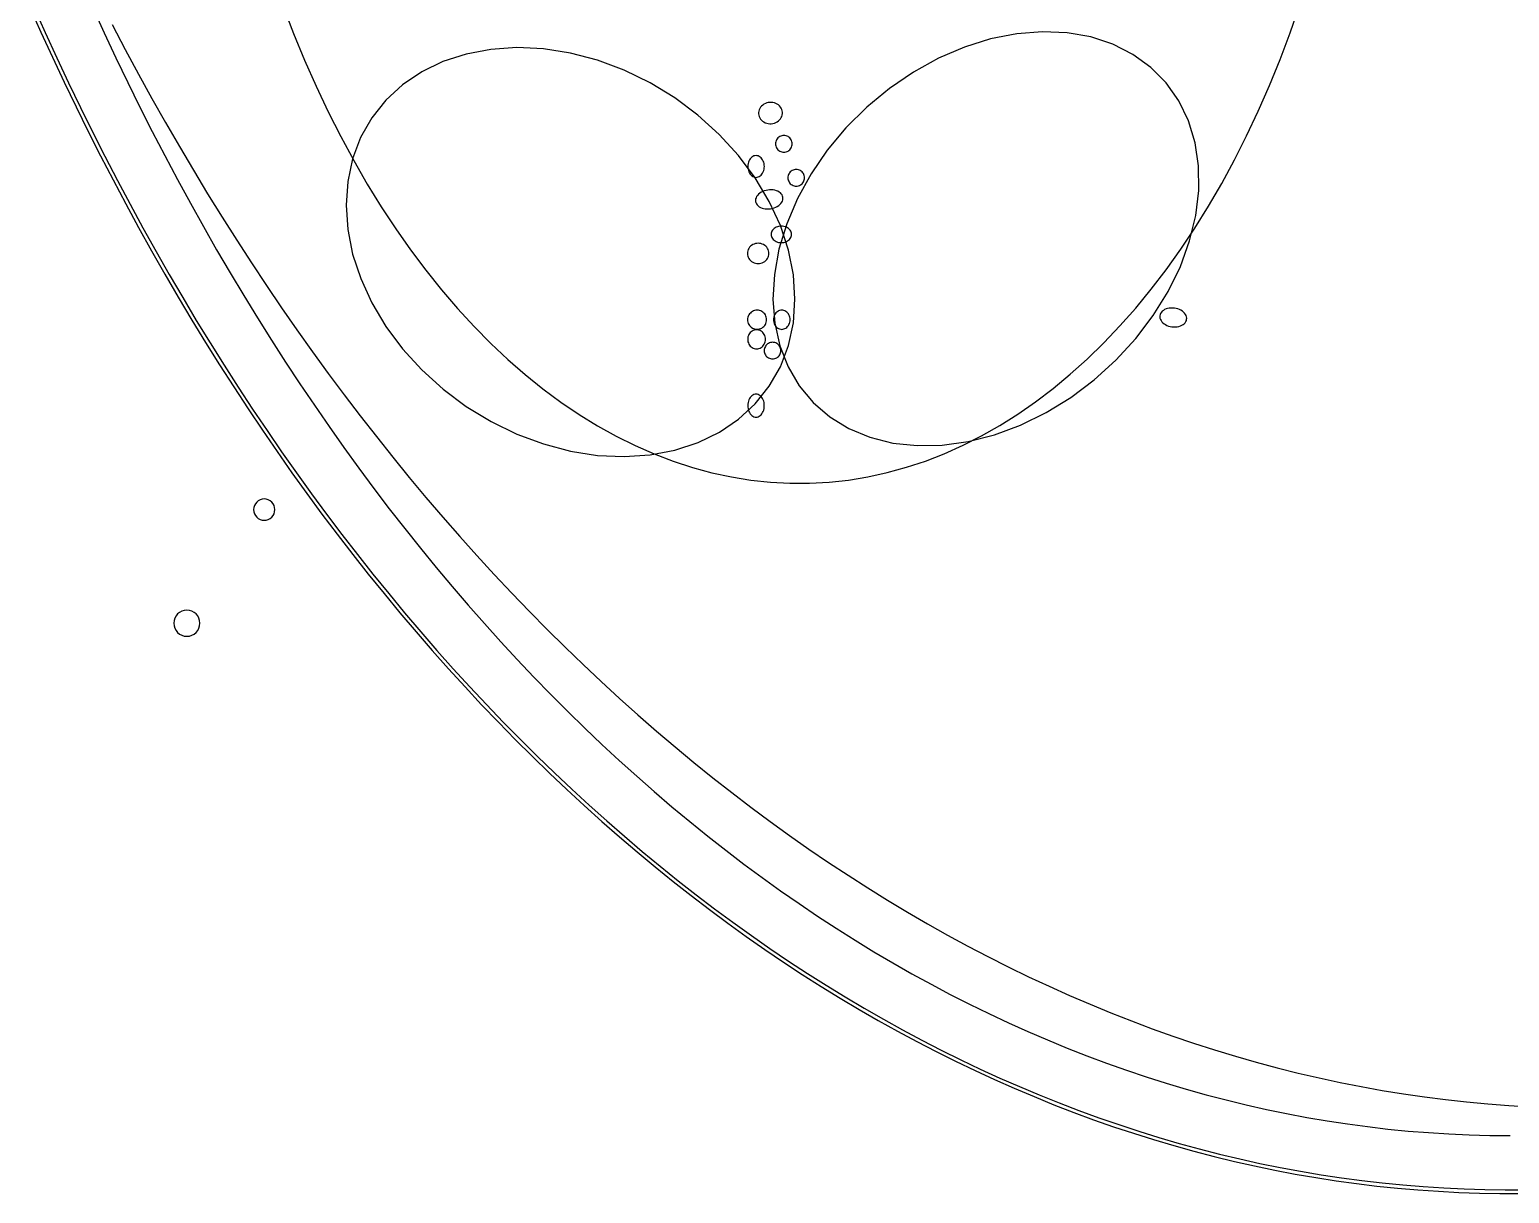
# Model space of a CAD drawing. Extents: x -1 to 217, y -22 to 302.
# Drawn here: x 16.5 to 107.8, y -22.3 to 49.5 of the extents above; entities that cross this region are included whole.
import ezdxf

# ---------------------------------------------------------------- set-up
doc = ezdxf.new("R2010")
doc.units = 0

msp = doc.modelspace()

# ---------------------------------------------------------------- linework, layer by layer
at = {"layer": 'CIRCLES'}
for p, q in [((30.381, 20.155), (30.343, 20.031)), ((30.442, 20.268), (30.381, 20.155)), ((30.523, 20.368), (30.442, 20.268)), ((30.623, 20.449), (30.523, 20.368)), ((30.736, 20.51), (30.623, 20.449)), ((30.86, 20.548), (30.736, 20.51)), ((30.988, 20.56), (30.86, 20.548)), ((31.116, 20.548), (30.988, 20.56)), ((31.24, 20.51), (31.116, 20.548)), ((31.353, 20.449), (31.24, 20.51)), ((31.453, 20.368), (31.353, 20.449)), ((31.534, 20.268), (31.453, 20.368)), ((31.595, 20.155), (31.534, 20.268)), ((31.633, 20.031), (31.595, 20.155)), ((30.343, 20.031), (30.331, 19.903)), ((30.331, 19.903), (30.343, 19.775)), ((30.343, 19.775), (30.381, 19.652)), ((30.381, 19.652), (30.442, 19.538)), ((30.442, 19.538), (30.523, 19.438)), ((30.523, 19.438), (30.623, 19.357)), ((30.623, 19.357), (30.736, 19.296)), ((30.736, 19.296), (30.86, 19.258)), ((30.86, 19.258), (30.988, 19.246)), ((30.988, 19.246), (31.116, 19.258)), ((31.116, 19.258), (31.24, 19.296)), ((31.24, 19.296), (31.353, 19.357)), ((31.353, 19.357), (31.453, 19.438)), ((31.453, 19.438), (31.534, 19.538)), ((31.534, 19.538), (31.595, 19.652)), ((31.595, 19.652), (31.633, 19.775)), ((31.645, 19.903), (31.633, 20.031)), ((31.633, 19.775), (31.645, 19.903)), ((25.425, 13.048), (25.41, 12.89)), ((25.41, 12.89), (25.425, 12.733)), ((25.471, 13.199), (25.425, 13.048)), ((25.546, 13.338), (25.471, 13.199)), ((25.646, 13.46), (25.546, 13.338)), ((25.768, 13.56), (25.646, 13.46)), ((25.907, 13.634), (25.768, 13.56)), ((26.058, 13.68), (25.907, 13.634)), ((26.215, 13.695), (26.058, 13.68)), ((26.372, 13.68), (26.215, 13.695)), ((26.523, 13.634), (26.372, 13.68)), ((26.662, 13.56), (26.523, 13.634)), ((26.784, 13.46), (26.662, 13.56)), ((26.884, 13.338), (26.784, 13.46)), ((26.959, 13.199), (26.884, 13.338)), ((27.004, 13.048), (26.959, 13.199)), ((27.02, 12.89), (27.004, 13.048)), ((27.004, 12.733), (27.02, 12.89)), ((25.425, 12.733), (25.471, 12.582)), ((25.471, 12.582), (25.546, 12.443)), ((25.546, 12.443), (25.646, 12.321)), ((25.646, 12.321), (25.768, 12.221)), ((25.768, 12.221), (25.907, 12.147)), ((25.907, 12.147), (26.058, 12.101)), ((26.058, 12.101), (26.215, 12.086)), ((26.215, 12.086), (26.372, 12.101)), ((26.372, 12.101), (26.523, 12.147)), ((26.523, 12.147), (26.662, 12.221)), ((26.662, 12.221), (26.784, 12.321)), ((26.784, 12.321), (26.884, 12.443)), ((26.884, 12.443), (26.959, 12.582)), ((26.959, 12.582), (27.004, 12.733))]:
    msp.add_line(p, q, dxfattribs=at)
at = {"layer": 'ELLIPSES'}
for p, q in [((16.511, 50.946), (17.21, 49.381)), ((16.769, 50.913), (17.469, 49.349)), ((20.408, 50.887), (21.118, 49.332)), ((32.159, 50.965), (32.803, 49.288)), ((94.297, 49.332), (94.882, 51.01)), ((17.21, 49.381), (17.922, 47.829)), ((17.469, 49.349), (18.182, 47.796)), ((21.118, 49.332), (21.841, 47.79)), ((21.6, 49.842), (22.406, 48.31)), ((79.013, 49.403), (77.429, 49.275)), ((80.544, 49.338), (79.013, 49.403)), ((81.999, 49.08), (80.544, 49.338)), ((93.676, 47.687), (94.297, 49.332)), ((32.803, 49.288), (33.48, 47.644)), ((46.573, 48.42), (44.977, 48.314)), ((48.218, 48.342), (46.573, 48.42)), ((74.199, 48.447), (72.602, 47.761)), ((75.816, 48.954), (74.199, 48.447)), ((77.429, 49.275), (75.816, 48.954)), ((83.356, 48.634), (81.999, 49.08)), ((84.595, 48.005), (83.356, 48.634)), ((17.922, 47.829), (18.645, 46.288)), ((18.182, 47.796), (18.907, 46.257)), ((21.841, 47.79), (22.576, 46.261)), ((22.406, 48.31), (23.223, 46.791)), ((33.48, 47.644), (34.191, 46.037)), ((42.021, 47.559), (40.705, 46.92)), ((43.452, 48.026), (42.021, 47.559)), ((44.977, 48.314), (43.452, 48.026)), ((49.888, 48.081), (48.218, 48.342)), ((51.557, 47.641), (49.888, 48.081)), ((53.202, 47.029), (51.557, 47.641)), ((72.602, 47.761), (71.049, 46.905)), ((85.696, 47.203), (84.595, 48.005)), ((93.021, 46.079), (93.676, 47.687)), ((23.223, 46.791), (24.054, 45.285)), ((40.705, 46.92), (39.522, 46.12)), ((54.799, 46.252), (53.202, 47.029)), ((71.049, 46.905), (69.564, 45.894)), ((86.643, 46.242), (85.696, 47.203)), ((18.645, 46.288), (19.381, 44.76)), ((18.907, 46.257), (19.644, 44.729)), ((22.576, 46.261), (23.323, 44.746)), ((34.191, 46.037), (34.934, 44.467)), ((39.522, 46.12), (38.491, 45.169)), ((56.324, 45.323), (54.799, 46.252)), ((69.564, 45.894), (68.17, 44.742)), ((87.422, 45.134), (86.643, 46.242)), ((92.333, 44.508), (93.021, 46.079)), ((19.381, 44.76), (20.129, 43.245)), ((23.323, 44.746), (24.082, 43.243)), ((24.054, 45.285), (24.896, 43.792)), ((38.491, 45.169), (37.626, 44.081)), ((57.756, 44.255), (56.324, 45.323)), ((61.683, 44.811), (61.623, 44.742)), ((61.751, 44.872), (61.683, 44.811)), ((61.828, 44.925), (61.751, 44.872)), ((61.912, 44.969), (61.828, 44.925)), ((62.001, 45.003), (61.912, 44.969)), ((62.094, 45.026), (62.001, 45.003)), ((62.19, 45.038), (62.094, 45.026)), ((62.287, 45.039), (62.19, 45.038)), ((62.382, 45.029), (62.287, 45.039)), ((62.476, 45.008), (62.382, 45.029)), ((62.565, 44.976), (62.476, 45.008)), ((62.648, 44.934), (62.565, 44.976)), ((62.724, 44.882), (62.648, 44.934)), ((62.792, 44.822), (62.724, 44.882)), ((62.851, 44.754), (62.792, 44.822)), ((62.899, 44.68), (62.851, 44.754)), ((88.02, 43.898), (87.422, 45.134)), ((19.644, 44.729), (20.392, 43.215)), ((34.934, 44.467), (35.708, 42.937)), ((37.626, 44.081), (36.94, 42.872)), ((59.072, 43.064), (57.756, 44.255)), ((61.512, 44.503), (61.499, 44.418)), ((61.499, 44.418), (61.499, 44.332)), ((61.499, 44.332), (61.511, 44.246)), ((61.511, 44.246), (61.535, 44.163)), ((61.537, 44.587), (61.512, 44.503)), ((61.535, 44.163), (61.572, 44.084)), ((61.575, 44.667), (61.537, 44.587)), ((61.572, 44.084), (61.62, 44.01)), ((61.623, 44.742), (61.575, 44.667)), ((61.62, 44.01), (61.678, 43.943)), ((61.678, 43.943), (61.746, 43.882)), ((61.746, 43.882), (61.822, 43.831)), ((62.559, 43.795), (62.643, 43.839)), ((62.643, 43.839), (62.719, 43.892)), ((62.719, 43.892), (62.788, 43.954)), ((62.788, 43.954), (62.847, 44.023)), ((62.847, 44.023), (62.896, 44.098)), ((62.896, 44.098), (62.933, 44.178)), ((62.935, 44.601), (62.899, 44.68)), ((62.933, 44.178), (62.958, 44.261)), ((62.96, 44.518), (62.935, 44.601)), ((62.958, 44.261), (62.971, 44.347)), ((62.972, 44.433), (62.96, 44.518)), ((62.971, 44.347), (62.972, 44.433)), ((68.17, 44.742), (66.887, 43.467)), ((88.429, 42.551), (88.02, 43.898)), ((91.612, 42.977), (92.333, 44.508)), ((20.129, 43.245), (20.888, 41.743)), ((20.392, 43.215), (21.153, 41.713)), ((24.082, 43.243), (24.853, 41.755)), ((24.896, 43.792), (25.751, 42.313)), ((35.708, 42.937), (36.513, 41.448)), ((60.255, 41.767), (59.072, 43.064)), ((61.822, 43.831), (61.906, 43.788)), ((61.906, 43.788), (61.995, 43.756)), ((61.995, 43.756), (62.088, 43.735)), ((62.088, 43.735), (62.184, 43.725)), ((62.184, 43.725), (62.28, 43.726)), ((62.28, 43.726), (62.376, 43.738)), ((62.376, 43.738), (62.469, 43.761)), ((62.469, 43.761), (62.559, 43.795)), ((62.799, 42.926), (62.743, 42.889)), ((62.859, 42.956), (62.799, 42.926)), ((62.923, 42.978), (62.859, 42.956)), ((62.988, 42.991), (62.923, 42.978)), ((63.056, 42.995), (62.988, 42.991)), ((63.123, 42.991), (63.056, 42.995)), ((63.188, 42.978), (63.123, 42.991)), ((63.252, 42.956), (63.188, 42.978)), ((63.312, 42.926), (63.252, 42.956)), ((63.368, 42.889), (63.312, 42.926)), ((66.887, 43.467), (65.736, 42.089)), ((90.859, 41.487), (91.612, 42.977)), ((25.751, 42.313), (26.618, 40.847)), ((36.94, 42.872), (36.443, 41.561)), ((62.546, 42.549), (62.542, 42.482)), ((62.542, 42.482), (62.546, 42.414)), ((62.559, 42.614), (62.546, 42.549)), ((62.546, 42.414), (62.559, 42.349)), ((62.581, 42.678), (62.559, 42.614)), ((62.559, 42.349), (62.581, 42.285)), ((62.611, 42.738), (62.581, 42.678)), ((62.581, 42.285), (62.611, 42.225)), ((62.648, 42.794), (62.611, 42.738)), ((62.611, 42.225), (62.648, 42.169)), ((62.692, 42.845), (62.648, 42.794)), ((62.648, 42.169), (62.692, 42.118)), ((62.743, 42.889), (62.692, 42.845)), ((62.692, 42.118), (62.743, 42.074)), ((62.743, 42.074), (62.799, 42.037)), ((62.799, 42.037), (62.859, 42.007)), ((62.859, 42.007), (62.923, 41.985)), ((63.188, 41.985), (63.252, 42.007)), ((63.252, 42.007), (63.312, 42.037)), ((63.312, 42.037), (63.368, 42.074)), ((63.419, 42.845), (63.368, 42.889)), ((63.368, 42.074), (63.419, 42.118)), ((63.463, 42.794), (63.419, 42.845)), ((63.419, 42.118), (63.463, 42.169)), ((63.5, 42.738), (63.463, 42.794)), ((63.463, 42.169), (63.5, 42.225)), ((63.53, 42.678), (63.5, 42.738)), ((63.5, 42.225), (63.53, 42.285)), ((63.552, 42.614), (63.53, 42.678)), ((63.53, 42.285), (63.552, 42.349)), ((63.565, 42.549), (63.552, 42.614)), ((63.552, 42.349), (63.565, 42.414)), ((63.569, 42.482), (63.565, 42.549)), ((63.565, 42.414), (63.569, 42.482)), ((65.736, 42.089), (64.732, 40.627)), ((88.642, 41.114), (88.429, 42.551)), ((20.888, 41.743), (21.659, 40.254)), ((21.153, 41.713), (21.925, 40.225)), ((24.853, 41.755), (25.635, 40.28)), ((36.443, 41.561), (36.142, 40.165)), ((36.513, 41.448), (37.348, 40.002)), ((61.287, 40.383), (60.255, 41.767)), ((60.835, 41.172), (60.831, 41.084)), ((60.848, 41.258), (60.835, 41.172)), ((60.87, 41.341), (60.848, 41.258)), ((60.899, 41.42), (60.87, 41.341)), ((60.936, 41.493), (60.899, 41.42)), ((60.98, 41.559), (60.936, 41.493)), ((61.031, 41.616), (60.98, 41.559)), ((61.086, 41.665), (61.031, 41.616)), ((61.146, 41.704), (61.086, 41.665)), ((61.209, 41.732), (61.146, 41.704)), ((61.274, 41.749), (61.209, 41.732)), ((61.341, 41.755), (61.274, 41.749)), ((61.408, 41.749), (61.341, 41.755)), ((61.473, 41.732), (61.408, 41.749)), ((61.536, 41.704), (61.473, 41.732)), ((61.596, 41.665), (61.536, 41.704)), ((61.651, 41.616), (61.596, 41.665)), ((61.702, 41.559), (61.651, 41.616)), ((61.746, 41.493), (61.702, 41.559)), ((61.783, 41.42), (61.746, 41.493)), ((61.812, 41.341), (61.783, 41.42)), ((61.834, 41.258), (61.812, 41.341)), ((61.847, 41.172), (61.834, 41.258)), ((61.851, 41.084), (61.847, 41.172)), ((62.923, 41.985), (62.988, 41.972)), ((62.988, 41.972), (63.056, 41.968)), ((63.056, 41.968), (63.123, 41.972)), ((63.123, 41.972), (63.188, 41.985)), ((88.657, 39.609), (88.642, 41.114)), ((90.075, 40.04), (90.859, 41.487)), ((21.659, 40.254), (22.442, 38.778)), ((21.925, 40.225), (22.709, 38.751)), ((25.635, 40.28), (26.43, 38.82)), ((26.618, 40.847), (27.496, 39.396)), ((60.831, 41.084), (60.835, 40.997)), ((60.835, 40.997), (60.848, 40.911)), ((60.848, 40.911), (60.87, 40.828)), ((60.87, 40.828), (60.899, 40.749)), ((60.899, 40.749), (60.936, 40.676)), ((60.936, 40.676), (60.98, 40.61)), ((60.98, 40.61), (61.031, 40.553)), ((61.031, 40.553), (61.086, 40.504)), ((61.086, 40.504), (61.146, 40.465)), ((61.146, 40.465), (61.209, 40.437)), ((61.209, 40.437), (61.274, 40.42)), ((61.274, 40.42), (61.341, 40.414)), ((62.153, 38.932), (61.287, 40.383)), ((61.341, 40.414), (61.408, 40.42)), ((61.408, 40.42), (61.473, 40.437)), ((61.473, 40.437), (61.536, 40.465)), ((61.536, 40.465), (61.596, 40.504)), ((61.596, 40.504), (61.651, 40.553)), ((61.651, 40.553), (61.702, 40.61)), ((61.702, 40.61), (61.746, 40.676)), ((61.746, 40.676), (61.783, 40.749)), ((61.783, 40.749), (61.812, 40.828)), ((61.812, 40.828), (61.834, 40.911)), ((61.834, 40.911), (61.847, 40.997)), ((61.847, 40.997), (61.851, 41.084)), ((63.308, 40.453), (63.304, 40.386)), ((63.304, 40.386), (63.308, 40.319)), ((63.321, 40.519), (63.308, 40.453)), ((63.308, 40.319), (63.321, 40.253)), ((63.343, 40.583), (63.321, 40.519)), ((63.321, 40.253), (63.343, 40.189)), ((63.373, 40.643), (63.343, 40.583)), ((63.343, 40.189), (63.373, 40.129)), ((63.41, 40.699), (63.373, 40.643)), ((63.454, 40.749), (63.41, 40.699)), ((63.505, 40.794), (63.454, 40.749)), ((63.561, 40.831), (63.505, 40.794)), ((63.621, 40.861), (63.561, 40.831)), ((63.685, 40.882), (63.621, 40.861)), ((63.75, 40.895), (63.685, 40.882)), ((63.818, 40.9), (63.75, 40.895)), ((63.885, 40.895), (63.818, 40.9)), ((63.95, 40.882), (63.885, 40.895)), ((64.732, 40.627), (63.893, 39.105)), ((64.014, 40.861), (63.95, 40.882)), ((64.074, 40.831), (64.014, 40.861)), ((64.13, 40.794), (64.074, 40.831)), ((64.181, 40.749), (64.13, 40.794)), ((64.225, 40.699), (64.181, 40.749)), ((64.262, 40.643), (64.225, 40.699)), ((64.292, 40.583), (64.262, 40.643)), ((64.262, 40.129), (64.292, 40.189)), ((64.314, 40.519), (64.292, 40.583)), ((64.292, 40.189), (64.314, 40.253)), ((64.327, 40.453), (64.314, 40.519)), ((64.314, 40.253), (64.327, 40.319)), ((64.331, 40.386), (64.327, 40.453)), ((64.327, 40.319), (64.331, 40.386)), ((27.496, 39.396), (28.387, 37.958)), ((36.142, 40.165), (36.042, 38.705)), ((37.348, 40.002), (38.211, 38.6)), ((61.429, 39.303), (61.377, 39.231)), ((61.493, 39.371), (61.429, 39.303)), ((61.569, 39.433), (61.493, 39.371)), ((61.654, 39.489), (61.569, 39.433)), ((61.748, 39.537), (61.654, 39.489)), ((61.849, 39.578), (61.748, 39.537)), ((61.955, 39.609), (61.849, 39.578)), ((62.065, 39.631), (61.955, 39.609)), ((62.176, 39.642), (62.065, 39.631)), ((62.286, 39.644), (62.176, 39.642)), ((62.395, 39.636), (62.286, 39.644)), ((62.499, 39.618), (62.395, 39.636)), ((62.597, 39.59), (62.499, 39.618)), ((62.688, 39.553), (62.597, 39.59)), ((62.769, 39.507), (62.688, 39.553)), ((62.84, 39.454), (62.769, 39.507)), ((62.899, 39.393), (62.84, 39.454)), ((62.946, 39.327), (62.899, 39.393)), ((62.978, 39.257), (62.946, 39.327)), ((63.373, 40.129), (63.41, 40.073)), ((63.41, 40.073), (63.454, 40.023)), ((63.454, 40.023), (63.505, 39.978)), ((63.505, 39.978), (63.561, 39.941)), ((63.561, 39.941), (63.621, 39.911)), ((63.621, 39.911), (63.685, 39.89)), ((63.685, 39.89), (63.75, 39.877)), ((63.75, 39.877), (63.818, 39.872)), ((63.818, 39.872), (63.885, 39.877)), ((63.885, 39.877), (63.95, 39.89)), ((63.95, 39.89), (64.014, 39.911)), ((64.014, 39.911), (64.074, 39.941)), ((64.074, 39.941), (64.13, 39.978)), ((64.13, 39.978), (64.181, 40.023)), ((64.181, 40.023), (64.225, 40.073)), ((64.225, 40.073), (64.262, 40.129)), ((88.473, 38.059), (88.657, 39.609)), ((89.261, 38.637), (90.075, 40.04)), ((22.442, 38.778), (23.236, 37.316)), ((22.709, 38.751), (23.504, 37.289)), ((26.43, 38.82), (27.235, 37.373)), ((36.042, 38.705), (36.143, 37.204)), ((38.211, 38.6), (39.102, 37.245)), ((61.314, 39.079), (61.304, 39.002)), ((61.304, 39.002), (61.308, 38.925)), ((61.308, 38.925), (61.327, 38.851)), ((61.339, 39.156), (61.314, 39.079)), ((61.327, 38.851), (61.36, 38.781)), ((61.377, 39.231), (61.339, 39.156)), ((61.36, 38.781), (61.406, 38.715)), ((61.406, 38.715), (61.465, 38.654)), ((61.465, 38.654), (61.536, 38.601)), ((61.536, 38.601), (61.618, 38.555)), ((61.618, 38.555), (61.708, 38.518)), ((61.708, 38.518), (61.806, 38.49)), ((61.806, 38.49), (61.911, 38.472)), ((61.911, 38.472), (62.019, 38.464)), ((62.019, 38.464), (62.129, 38.466)), ((62.129, 38.466), (62.24, 38.477)), ((62.84, 37.435), (62.153, 38.932)), ((62.24, 38.477), (62.35, 38.499)), ((62.35, 38.499), (62.456, 38.53)), ((62.456, 38.53), (62.557, 38.571)), ((62.557, 38.571), (62.651, 38.619)), ((62.651, 38.619), (62.736, 38.675)), ((62.736, 38.675), (62.812, 38.737)), ((62.812, 38.737), (62.876, 38.805)), ((62.876, 38.805), (62.928, 38.877)), ((62.928, 38.877), (62.966, 38.952)), ((62.966, 38.952), (62.991, 39.029)), ((62.997, 39.183), (62.978, 39.257)), ((62.991, 39.029), (63.001, 39.106)), ((63.001, 39.106), (62.997, 39.183)), ((63.893, 39.105), (63.23, 37.545)), ((88.417, 37.28), (89.261, 38.637)), ((28.387, 37.958), (29.289, 36.535)), ((63.23, 37.545), (62.753, 35.972)), ((88.092, 36.488), (88.473, 38.059)), ((23.236, 37.316), (24.041, 35.868)), ((23.504, 37.289), (24.311, 35.842)), ((27.235, 37.373), (28.053, 35.941)), ((29.289, 36.535), (30.202, 35.127)), ((36.143, 37.204), (36.445, 35.681)), ((39.102, 37.245), (40.019, 35.937)), ((62.271, 36.96), (62.266, 36.894)), ((62.266, 36.894), (62.271, 36.827)), ((62.287, 37.026), (62.271, 36.96)), ((62.271, 36.827), (62.287, 36.761)), ((62.314, 37.089), (62.287, 37.026)), ((62.287, 36.761), (62.314, 36.698)), ((62.35, 37.149), (62.314, 37.089)), ((62.314, 36.698), (62.35, 36.638)), ((62.396, 37.204), (62.35, 37.149)), ((62.35, 36.638), (62.396, 36.583)), ((62.451, 37.255), (62.396, 37.204)), ((62.396, 36.583), (62.451, 36.532)), ((62.513, 37.299), (62.451, 37.255)), ((62.451, 36.532), (62.513, 36.488)), ((62.581, 37.336), (62.513, 37.299)), ((62.655, 37.365), (62.581, 37.336)), ((62.733, 37.387), (62.655, 37.365)), ((62.814, 37.4), (62.733, 37.387)), ((62.897, 37.404), (62.814, 37.4)), ((63.338, 35.914), (62.84, 37.435)), ((62.979, 37.4), (62.897, 37.404)), ((63.06, 37.387), (62.979, 37.4)), ((63.138, 37.365), (63.06, 37.387)), ((63.212, 37.336), (63.138, 37.365)), ((63.281, 37.299), (63.212, 37.336)), ((63.343, 37.255), (63.281, 37.299)), ((63.281, 36.488), (63.343, 36.532)), ((63.397, 37.204), (63.343, 37.255)), ((63.343, 36.532), (63.397, 36.583)), ((63.443, 37.149), (63.397, 37.204)), ((63.397, 36.583), (63.443, 36.638)), ((63.48, 37.089), (63.443, 37.149)), ((63.443, 36.638), (63.48, 36.698)), ((63.506, 37.026), (63.48, 37.089)), ((63.48, 36.698), (63.506, 36.761)), ((63.522, 36.96), (63.506, 37.026)), ((63.506, 36.761), (63.522, 36.827)), ((63.528, 36.894), (63.522, 36.96)), ((63.522, 36.827), (63.528, 36.894)), ((87.546, 35.971), (88.417, 37.28)), ((24.041, 35.868), (24.858, 34.434)), ((24.311, 35.842), (25.129, 34.409)), ((28.053, 35.941), (28.881, 34.524)), ((36.445, 35.681), (36.943, 34.161)), ((40.019, 35.937), (40.962, 34.679)), ((60.808, 35.8), (60.803, 35.719)), ((60.803, 35.719), (60.808, 35.637)), ((60.825, 35.881), (60.808, 35.8)), ((60.808, 35.637), (60.825, 35.557)), ((60.853, 35.958), (60.825, 35.881)), ((60.892, 36.031), (60.853, 35.958)), ((60.94, 36.099), (60.892, 36.031)), ((60.997, 36.161), (60.94, 36.099)), ((61.063, 36.215), (60.997, 36.161)), ((61.135, 36.26), (61.063, 36.215)), ((61.213, 36.296), (61.135, 36.26)), ((61.296, 36.323), (61.213, 36.296)), ((61.381, 36.339), (61.296, 36.323)), ((61.468, 36.344), (61.381, 36.339)), ((61.555, 36.339), (61.468, 36.344)), ((61.64, 36.323), (61.555, 36.339)), ((61.723, 36.296), (61.64, 36.323)), ((61.801, 36.26), (61.723, 36.296)), ((61.873, 36.215), (61.801, 36.26)), ((61.939, 36.161), (61.873, 36.215)), ((61.996, 36.099), (61.939, 36.161)), ((62.044, 36.031), (61.996, 36.099)), ((62.083, 35.958), (62.044, 36.031)), ((62.111, 35.881), (62.083, 35.958)), ((62.128, 35.8), (62.111, 35.881)), ((62.111, 35.557), (62.128, 35.637)), ((62.133, 35.719), (62.128, 35.8)), ((62.128, 35.637), (62.133, 35.719)), ((62.753, 35.972), (62.47, 34.408)), ((62.513, 36.488), (62.581, 36.451)), ((62.581, 36.451), (62.655, 36.422)), ((62.655, 36.422), (62.733, 36.4)), ((62.733, 36.4), (62.814, 36.387)), ((62.814, 36.387), (62.897, 36.383)), ((62.897, 36.383), (62.979, 36.387)), ((62.979, 36.387), (63.06, 36.4)), ((63.06, 36.4), (63.138, 36.422)), ((63.138, 36.422), (63.212, 36.451)), ((63.212, 36.451), (63.281, 36.488)), ((63.64, 34.392), (63.338, 35.914)), ((86.646, 34.712), (87.546, 35.971)), ((87.521, 34.918), (88.092, 36.488)), ((30.202, 35.127), (31.127, 33.734)), ((60.825, 35.557), (60.853, 35.48)), ((60.853, 35.48), (60.892, 35.406)), ((60.892, 35.406), (60.94, 35.338)), ((60.94, 35.338), (60.997, 35.277)), ((60.997, 35.277), (61.063, 35.223)), ((61.063, 35.223), (61.135, 35.177)), ((61.135, 35.177), (61.213, 35.141)), ((61.213, 35.141), (61.296, 35.115)), ((61.296, 35.115), (61.381, 35.099)), ((61.381, 35.099), (61.468, 35.094)), ((61.468, 35.094), (61.555, 35.099)), ((61.555, 35.099), (61.64, 35.115)), ((61.64, 35.115), (61.723, 35.141)), ((61.723, 35.141), (61.801, 35.177)), ((61.801, 35.177), (61.873, 35.223)), ((61.873, 35.223), (61.939, 35.277)), ((61.939, 35.277), (61.996, 35.338)), ((61.996, 35.338), (62.044, 35.406)), ((62.044, 35.406), (62.083, 35.48)), ((62.083, 35.48), (62.111, 35.557)), ((85.72, 33.502), (86.646, 34.712)), ((86.768, 33.374), (87.521, 34.918)), ((24.858, 34.434), (25.686, 33.013)), ((25.129, 34.409), (25.958, 32.989)), ((28.881, 34.524), (29.721, 33.122)), ((36.943, 34.161), (37.63, 32.664)), ((40.962, 34.679), (41.93, 33.471)), ((62.47, 34.408), (62.385, 32.877)), ((63.741, 32.89), (63.64, 34.392)), ((25.686, 33.013), (26.525, 31.607)), ((25.958, 32.989), (26.798, 31.585)), ((29.721, 33.122), (30.572, 31.735)), ((31.127, 33.734), (32.064, 32.355)), ((41.93, 33.471), (42.921, 32.314)), ((62.385, 32.877), (62.499, 31.404)), ((63.64, 31.431), (63.741, 32.89)), ((84.769, 32.344), (85.72, 33.502)), ((85.845, 31.879), (86.768, 33.374)), ((32.064, 32.355), (33.011, 30.992)), ((37.63, 32.664), (38.496, 31.213)), ((42.921, 32.314), (43.935, 31.211)), ((60.937, 31.981), (60.895, 31.917)), ((60.988, 32.039), (60.937, 31.981)), ((61.046, 32.09), (60.988, 32.039)), ((61.11, 32.133), (61.046, 32.09)), ((61.179, 32.167), (61.11, 32.133)), ((61.252, 32.192), (61.179, 32.167)), ((61.328, 32.207), (61.252, 32.192)), ((61.404, 32.212), (61.328, 32.207)), ((61.481, 32.207), (61.404, 32.212)), ((61.557, 32.192), (61.481, 32.207)), ((61.63, 32.167), (61.557, 32.192)), ((61.699, 32.133), (61.63, 32.167)), ((61.763, 32.09), (61.699, 32.133)), ((61.821, 32.039), (61.763, 32.09)), ((61.872, 31.981), (61.821, 32.039)), ((61.914, 31.917), (61.872, 31.981)), ((62.523, 31.983), (62.485, 31.919)), ((62.567, 32.041), (62.523, 31.983)), ((62.617, 32.092), (62.567, 32.041)), ((62.673, 32.135), (62.617, 32.092)), ((62.733, 32.17), (62.673, 32.135)), ((62.796, 32.194), (62.733, 32.17)), ((62.862, 32.209), (62.796, 32.194)), ((62.928, 32.215), (62.862, 32.209)), ((62.995, 32.209), (62.928, 32.215)), ((63.061, 32.194), (62.995, 32.209)), ((63.124, 32.17), (63.061, 32.194)), ((63.184, 32.135), (63.124, 32.17)), ((63.24, 32.092), (63.184, 32.135)), ((63.29, 32.041), (63.24, 32.092)), ((63.334, 31.983), (63.29, 32.041)), ((63.372, 31.919), (63.334, 31.983)), ((83.794, 31.24), (84.769, 32.344)), ((86.304, 32.019), (86.273, 31.948)), ((86.349, 32.086), (86.304, 32.019)), ((86.405, 32.147), (86.349, 32.086)), ((86.474, 32.201), (86.405, 32.147)), ((86.553, 32.248), (86.474, 32.201)), ((86.64, 32.287), (86.553, 32.248)), ((86.736, 32.317), (86.64, 32.287)), ((86.837, 32.337), (86.736, 32.317)), ((86.943, 32.347), (86.837, 32.337)), ((87.051, 32.348), (86.943, 32.347)), ((87.159, 32.339), (87.051, 32.348)), ((87.266, 32.319), (87.159, 32.339)), ((87.371, 32.29), (87.266, 32.319)), ((87.47, 32.253), (87.371, 32.29)), ((87.562, 32.206), (87.47, 32.253)), ((87.646, 32.153), (87.562, 32.206)), ((87.721, 32.092), (87.646, 32.153)), ((87.785, 32.026), (87.721, 32.092)), ((87.837, 31.956), (87.785, 32.026)), ((26.525, 31.607), (27.375, 30.216)), ((26.798, 31.585), (27.649, 30.194)), ((30.572, 31.735), (31.433, 30.363)), ((38.496, 31.213), (39.527, 29.829)), ((43.935, 31.211), (44.97, 30.162)), ((60.821, 31.7), (60.816, 31.623)), ((60.816, 31.623), (60.821, 31.546)), ((60.836, 31.775), (60.821, 31.7)), ((60.821, 31.546), (60.836, 31.471)), ((60.86, 31.848), (60.836, 31.775)), ((60.836, 31.471), (60.86, 31.398)), ((60.895, 31.917), (60.86, 31.848)), ((60.86, 31.398), (60.895, 31.329)), ((60.895, 31.329), (60.937, 31.265)), ((60.937, 31.265), (60.988, 31.207)), ((60.988, 31.207), (61.046, 31.156)), ((61.046, 31.156), (61.11, 31.113)), ((61.11, 31.113), (61.179, 31.079)), ((61.179, 31.079), (61.252, 31.054)), ((61.252, 31.054), (61.328, 31.039)), ((61.481, 31.039), (61.557, 31.054)), ((61.557, 31.054), (61.63, 31.079)), ((61.63, 31.079), (61.699, 31.113)), ((61.699, 31.113), (61.763, 31.156)), ((61.763, 31.156), (61.821, 31.207)), ((61.821, 31.207), (61.872, 31.265)), ((61.872, 31.265), (61.914, 31.329)), ((61.949, 31.848), (61.914, 31.917)), ((61.914, 31.329), (61.949, 31.398)), ((61.973, 31.775), (61.949, 31.848)), ((61.949, 31.398), (61.973, 31.471)), ((61.988, 31.7), (61.973, 31.775)), ((61.973, 31.471), (61.988, 31.546)), ((61.993, 31.623), (61.988, 31.7)), ((61.988, 31.546), (61.993, 31.623)), ((62.421, 31.7), (62.417, 31.623)), ((62.417, 31.623), (62.421, 31.546)), ((62.434, 31.776), (62.421, 31.7)), ((62.421, 31.546), (62.434, 31.47)), ((62.456, 31.849), (62.434, 31.776)), ((62.434, 31.47), (62.456, 31.397)), ((62.485, 31.919), (62.456, 31.849)), ((62.456, 31.397), (62.485, 31.327)), ((62.485, 31.327), (62.523, 31.263)), ((62.499, 31.404), (62.811, 30.01)), ((62.523, 31.263), (62.567, 31.205)), ((62.567, 31.205), (62.617, 31.154)), ((62.617, 31.154), (62.673, 31.111)), ((62.673, 31.111), (62.733, 31.076)), ((62.733, 31.076), (62.796, 31.052)), ((62.796, 31.052), (62.862, 31.037)), ((62.995, 31.037), (63.061, 31.052)), ((63.061, 31.052), (63.124, 31.076)), ((63.124, 31.076), (63.184, 31.111)), ((63.184, 31.111), (63.24, 31.154)), ((63.24, 31.154), (63.29, 31.205)), ((63.29, 31.205), (63.334, 31.263)), ((63.334, 31.263), (63.372, 31.327)), ((63.339, 30.035), (63.64, 31.431)), ((63.401, 31.849), (63.372, 31.919)), ((63.372, 31.327), (63.401, 31.397)), ((63.423, 31.776), (63.401, 31.849)), ((63.401, 31.397), (63.423, 31.47)), ((63.436, 31.7), (63.423, 31.776)), ((63.423, 31.47), (63.436, 31.546)), ((63.44, 31.623), (63.436, 31.7)), ((63.436, 31.546), (63.44, 31.623)), ((82.795, 30.19), (83.794, 31.24)), ((84.766, 30.457), (85.845, 31.879)), ((86.256, 31.874), (86.253, 31.798)), ((86.253, 31.798), (86.265, 31.721)), ((86.273, 31.948), (86.256, 31.874)), ((86.265, 31.721), (86.29, 31.646)), ((86.29, 31.646), (86.329, 31.572)), ((86.329, 31.572), (86.38, 31.501)), ((86.38, 31.501), (86.444, 31.435)), ((86.444, 31.435), (86.519, 31.375)), ((86.519, 31.375), (86.603, 31.321)), ((86.603, 31.321), (86.696, 31.275)), ((86.696, 31.275), (86.795, 31.237)), ((86.795, 31.237), (86.899, 31.208)), ((86.899, 31.208), (87.006, 31.189)), ((87.006, 31.189), (87.114, 31.18)), ((87.114, 31.18), (87.222, 31.18)), ((87.222, 31.18), (87.328, 31.191)), ((87.328, 31.191), (87.429, 31.211)), ((87.429, 31.211), (87.525, 31.241)), ((87.525, 31.241), (87.613, 31.279)), ((87.613, 31.279), (87.691, 31.326)), ((87.691, 31.326), (87.76, 31.381)), ((87.76, 31.381), (87.817, 31.442)), ((87.817, 31.442), (87.861, 31.509)), ((87.875, 31.882), (87.837, 31.956)), ((87.861, 31.509), (87.892, 31.579)), ((87.901, 31.806), (87.875, 31.882)), ((87.892, 31.579), (87.909, 31.654)), ((87.912, 31.729), (87.901, 31.806)), ((87.909, 31.654), (87.912, 31.729)), ((27.375, 30.216), (28.236, 28.839)), ((27.649, 30.194), (28.511, 28.819)), ((31.433, 30.363), (32.306, 29.006)), ((33.011, 30.992), (33.969, 29.644)), ((44.97, 30.162), (46.026, 29.169)), ((60.827, 30.494), (60.823, 30.416)), ((60.823, 30.416), (60.827, 30.339)), ((60.841, 30.569), (60.827, 30.494)), ((60.827, 30.339), (60.841, 30.264)), ((60.864, 30.642), (60.841, 30.569)), ((60.841, 30.264), (60.864, 30.191)), ((60.896, 30.712), (60.864, 30.642)), ((60.864, 30.191), (60.896, 30.121)), ((60.936, 30.776), (60.896, 30.712)), ((60.984, 30.834), (60.936, 30.776)), ((61.038, 30.885), (60.984, 30.834)), ((61.098, 30.928), (61.038, 30.885)), ((61.162, 30.962), (61.098, 30.928)), ((61.23, 30.987), (61.162, 30.962)), ((61.301, 31.002), (61.23, 30.987)), ((61.373, 31.007), (61.301, 31.002)), ((61.328, 31.039), (61.404, 31.034)), ((61.445, 31.002), (61.373, 31.007)), ((61.404, 31.034), (61.481, 31.039)), ((61.515, 30.987), (61.445, 31.002)), ((61.583, 30.962), (61.515, 30.987)), ((61.648, 30.928), (61.583, 30.962)), ((61.708, 30.885), (61.648, 30.928)), ((61.762, 30.834), (61.708, 30.885)), ((61.809, 30.776), (61.762, 30.834)), ((61.849, 30.712), (61.809, 30.776)), ((61.881, 30.642), (61.849, 30.712)), ((61.849, 30.121), (61.881, 30.191)), ((61.904, 30.569), (61.881, 30.642)), ((61.881, 30.191), (61.904, 30.264)), ((61.918, 30.494), (61.904, 30.569)), ((61.904, 30.264), (61.918, 30.339)), ((61.923, 30.416), (61.918, 30.494)), ((61.918, 30.339), (61.923, 30.416)), ((62.1, 30.163), (62.044, 30.126)), ((62.16, 30.193), (62.1, 30.163)), ((62.224, 30.214), (62.16, 30.193)), ((62.29, 30.227), (62.224, 30.214)), ((62.357, 30.232), (62.29, 30.227)), ((62.424, 30.227), (62.357, 30.232)), ((62.49, 30.214), (62.424, 30.227)), ((62.554, 30.193), (62.49, 30.214)), ((62.614, 30.163), (62.554, 30.193)), ((62.67, 30.126), (62.614, 30.163)), ((62.862, 31.037), (62.928, 31.031)), ((62.928, 31.031), (62.995, 31.037)), ((81.775, 29.195), (82.795, 30.19)), ((83.546, 29.127), (84.766, 30.457)), ((33.969, 29.644), (34.938, 28.312)), ((39.527, 29.829), (40.71, 28.531)), ((60.896, 30.121), (60.936, 30.057)), ((60.936, 30.057), (60.984, 29.999)), ((60.984, 29.999), (61.038, 29.948)), ((61.038, 29.948), (61.098, 29.905)), ((61.098, 29.905), (61.162, 29.871)), ((61.162, 29.871), (61.23, 29.846)), ((61.23, 29.846), (61.301, 29.831)), ((61.301, 29.831), (61.373, 29.826)), ((61.373, 29.826), (61.445, 29.831)), ((61.445, 29.831), (61.515, 29.846)), ((61.515, 29.846), (61.583, 29.871)), ((61.583, 29.871), (61.648, 29.905)), ((61.648, 29.905), (61.708, 29.948)), ((61.708, 29.948), (61.762, 29.999)), ((61.762, 29.999), (61.809, 30.057)), ((61.809, 30.057), (61.849, 30.121)), ((61.848, 29.785), (61.843, 29.718)), ((61.843, 29.718), (61.848, 29.651)), ((61.861, 29.851), (61.848, 29.785)), ((61.848, 29.651), (61.861, 29.585)), ((61.882, 29.915), (61.861, 29.851)), ((61.861, 29.585), (61.882, 29.521)), ((61.912, 29.975), (61.882, 29.915)), ((61.882, 29.521), (61.912, 29.461)), ((61.949, 30.031), (61.912, 29.975)), ((61.912, 29.461), (61.949, 29.405)), ((61.994, 30.081), (61.949, 30.031)), ((61.949, 29.405), (61.994, 29.355)), ((62.044, 30.126), (61.994, 30.081)), ((61.994, 29.355), (62.044, 29.31)), ((62.044, 29.31), (62.1, 29.273)), ((62.1, 29.273), (62.16, 29.243)), ((62.16, 29.243), (62.224, 29.222)), ((62.224, 29.222), (62.29, 29.209)), ((62.424, 29.209), (62.49, 29.222)), ((62.49, 29.222), (62.554, 29.243)), ((62.554, 29.243), (62.614, 29.273)), ((62.614, 29.273), (62.67, 29.31)), ((62.72, 30.081), (62.67, 30.126)), ((62.67, 29.31), (62.72, 29.355)), ((62.765, 30.031), (62.72, 30.081)), ((62.72, 29.355), (62.765, 29.405)), ((62.802, 29.975), (62.765, 30.031)), ((62.765, 29.405), (62.802, 29.461)), ((62.832, 29.915), (62.802, 29.975)), ((62.802, 29.461), (62.832, 29.521)), ((62.811, 30.01), (63.316, 28.715)), ((62.853, 29.851), (62.832, 29.915)), ((62.832, 29.521), (62.853, 29.585)), ((62.842, 28.723), (63.339, 30.035)), ((62.866, 29.785), (62.853, 29.851)), ((62.853, 29.585), (62.866, 29.651)), ((62.871, 29.718), (62.866, 29.785)), ((62.866, 29.651), (62.871, 29.718)), ((28.236, 28.839), (29.107, 27.478)), ((28.511, 28.819), (29.384, 27.458)), ((32.306, 29.006), (33.189, 27.665)), ((34.938, 28.312), (35.918, 26.996)), ((40.71, 28.531), (42.027, 27.34)), ((46.026, 29.169), (47.1, 28.233)), ((62.156, 27.515), (62.842, 28.723)), ((62.29, 29.209), (62.357, 29.204)), ((62.357, 29.204), (62.424, 29.209)), ((63.316, 28.715), (64.005, 27.541)), ((80.733, 28.257), (81.775, 29.195)), ((82.205, 27.912), (83.546, 29.127)), ((29.107, 27.478), (29.989, 26.131)), ((29.384, 27.458), (30.267, 26.113)), ((33.189, 27.665), (34.083, 26.341)), ((47.1, 28.233), (48.192, 27.354)), ((61.292, 26.427), (62.156, 27.515)), ((64.005, 27.541), (64.87, 26.505)), ((79.672, 27.376), (80.733, 28.257)), ((80.763, 26.828), (82.205, 27.912)), ((35.918, 26.996), (36.908, 25.696)), ((42.027, 27.34), (43.459, 26.272)), ((48.192, 27.354), (49.301, 26.533)), ((49.301, 26.533), (50.424, 25.773)), ((60.849, 26.505), (60.836, 26.413)), ((60.871, 26.593), (60.849, 26.505)), ((60.9, 26.676), (60.871, 26.593)), ((60.937, 26.753), (60.9, 26.676)), ((60.981, 26.823), (60.937, 26.753)), ((61.031, 26.884), (60.981, 26.823)), ((61.086, 26.936), (61.031, 26.884)), ((61.146, 26.977), (61.086, 26.936)), ((61.209, 27.007), (61.146, 26.977)), ((61.275, 27.025), (61.209, 27.007)), ((61.341, 27.031), (61.275, 27.025)), ((61.407, 27.025), (61.341, 27.031)), ((61.473, 27.007), (61.407, 27.025)), ((61.536, 26.977), (61.473, 27.007)), ((61.596, 26.936), (61.536, 26.977)), ((61.651, 26.884), (61.596, 26.936)), ((61.701, 26.823), (61.651, 26.884)), ((61.745, 26.753), (61.701, 26.823)), ((61.782, 26.676), (61.745, 26.753)), ((61.811, 26.593), (61.782, 26.676)), ((61.833, 26.505), (61.811, 26.593)), ((61.846, 26.413), (61.833, 26.505)), ((64.87, 26.505), (65.896, 25.621)), ((77.494, 25.792), (78.592, 26.555)), ((78.592, 26.555), (79.672, 27.376)), ((79.241, 25.893), (80.763, 26.828)), ((29.989, 26.131), (30.882, 24.799)), ((30.267, 26.113), (31.161, 24.783)), ((34.083, 26.341), (34.987, 25.032)), ((36.908, 25.696), (37.908, 24.412)), ((43.459, 26.272), (44.984, 25.343)), ((50.424, 25.773), (51.562, 25.073)), ((60.26, 25.476), (61.292, 26.427)), ((60.836, 26.413), (60.832, 26.321)), ((60.832, 26.321), (60.836, 26.228)), ((60.836, 26.228), (60.849, 26.137)), ((60.849, 26.137), (60.871, 26.049)), ((60.871, 26.049), (60.9, 25.966)), ((60.9, 25.966), (60.937, 25.888)), ((60.937, 25.888), (60.981, 25.818)), ((60.981, 25.818), (61.031, 25.757)), ((61.031, 25.757), (61.086, 25.706)), ((61.086, 25.706), (61.146, 25.664)), ((61.146, 25.664), (61.209, 25.635)), ((61.209, 25.635), (61.275, 25.616)), ((61.275, 25.616), (61.341, 25.61)), ((61.341, 25.61), (61.407, 25.616)), ((61.407, 25.616), (61.473, 25.635)), ((61.473, 25.635), (61.536, 25.664)), ((61.536, 25.664), (61.596, 25.706)), ((61.596, 25.706), (61.651, 25.757)), ((61.651, 25.757), (61.701, 25.818)), ((61.701, 25.818), (61.745, 25.888)), ((61.745, 25.888), (61.782, 25.966)), ((61.782, 25.966), (61.811, 26.049)), ((61.811, 26.049), (61.833, 26.137)), ((61.833, 26.137), (61.846, 26.228)), ((61.85, 26.321), (61.846, 26.413)), ((61.846, 26.228), (61.85, 26.321)), ((65.896, 25.621), (67.068, 24.905)), ((76.381, 25.09), (77.494, 25.792)), ((77.664, 25.121), (79.241, 25.893)), ((30.882, 24.799), (31.785, 23.483)), ((31.161, 24.783), (32.065, 23.468)), ((34.987, 25.032), (35.902, 23.739)), ((44.984, 25.343), (46.581, 24.567)), ((51.562, 25.073), (52.713, 24.434)), ((57.762, 24.037), (59.078, 24.675)), ((59.078, 24.675), (60.26, 25.476)), ((67.068, 24.905), (68.368, 24.366)), ((75.252, 24.45), (76.381, 25.09)), ((76.053, 24.523), (77.664, 25.121)), ((37.908, 24.412), (38.919, 23.144)), ((46.581, 24.567), (48.226, 23.954)), ((48.226, 23.954), (49.895, 23.514)), ((52.713, 24.434), (53.875, 23.857)), ((53.875, 23.857), (55.048, 23.342)), ((56.331, 23.57), (57.762, 24.037)), ((68.368, 24.366), (69.777, 24.013)), ((69.777, 24.013), (71.273, 23.851)), ((71.273, 23.851), (72.834, 23.883)), ((72.834, 23.883), (74.435, 24.108)), ((72.956, 23.355), (74.11, 23.871)), ((74.11, 23.871), (75.252, 24.45)), ((74.435, 24.108), (76.053, 24.523)), ((31.785, 23.483), (32.698, 22.183)), ((32.065, 23.468), (32.979, 22.17)), ((35.902, 23.739), (36.826, 22.463)), ((38.919, 23.144), (39.939, 21.894)), ((49.895, 23.514), (51.565, 23.253)), ((51.565, 23.253), (53.21, 23.175)), ((53.21, 23.175), (54.806, 23.281)), ((54.806, 23.281), (56.331, 23.57)), ((55.048, 23.342), (56.229, 22.891)), ((56.229, 22.891), (57.418, 22.503)), ((70.615, 22.513), (71.79, 22.902)), ((71.79, 22.902), (72.956, 23.355)), ((32.698, 22.183), (33.621, 20.898)), ((32.979, 22.17), (33.904, 20.886)), ((36.826, 22.463), (37.761, 21.203)), ((57.418, 22.503), (58.614, 22.18)), ((58.614, 22.18), (59.814, 21.92)), ((59.814, 21.92), (61.017, 21.726)), ((67.043, 21.73), (68.24, 21.927)), ((68.24, 21.927), (69.431, 22.187)), ((69.431, 22.187), (70.615, 22.513)), ((37.761, 21.203), (38.706, 19.96)), ((39.939, 21.894), (40.97, 20.66)), ((61.017, 21.726), (62.223, 21.597)), ((62.223, 21.597), (63.43, 21.532)), ((63.43, 21.532), (64.637, 21.533)), ((64.637, 21.533), (65.841, 21.599)), ((65.841, 21.599), (67.043, 21.73)), ((33.621, 20.898), (34.554, 19.63)), ((33.904, 20.886), (34.838, 19.619)), ((40.97, 20.66), (42.01, 19.443)), ((34.554, 19.63), (35.497, 18.377)), ((34.838, 19.619), (35.782, 18.369)), ((38.706, 19.96), (39.661, 18.734)), ((42.01, 19.443), (43.06, 18.243)), ((35.497, 18.377), (36.45, 17.141)), ((35.782, 18.369), (36.736, 17.134)), ((39.661, 18.734), (40.625, 17.526)), ((40.625, 17.526), (41.599, 16.334)), ((43.06, 18.243), (44.119, 17.061)), ((36.45, 17.141), (37.412, 15.921)), ((36.736, 17.134), (37.7, 15.916)), ((44.119, 17.061), (45.188, 15.896)), ((37.412, 15.921), (38.384, 14.718)), ((37.7, 15.916), (38.673, 14.715)), ((41.599, 16.334), (42.582, 15.16)), ((45.188, 15.896), (46.265, 14.75)), ((38.384, 14.718), (39.365, 13.531)), ((38.673, 14.715), (39.655, 13.53)), ((42.582, 15.16), (43.574, 14.004)), ((46.265, 14.75), (47.352, 13.621)), ((43.574, 14.004), (44.576, 12.865)), ((39.365, 13.531), (40.356, 12.362)), ((39.655, 13.53), (40.647, 12.363)), ((44.576, 12.865), (45.586, 11.744)), ((47.352, 13.621), (48.447, 12.51)), ((40.356, 12.362), (41.355, 11.21)), ((40.647, 12.363), (41.647, 11.213)), ((48.447, 12.51), (49.55, 11.417)), ((41.355, 11.21), (42.363, 10.075)), ((41.647, 11.213), (42.657, 10.08)), ((45.586, 11.744), (46.606, 10.642)), ((49.55, 11.417), (50.663, 10.343)), ((42.363, 10.075), (43.381, 8.957)), ((42.657, 10.08), (43.675, 8.964)), ((46.606, 10.642), (47.633, 9.557)), ((50.663, 10.343), (51.783, 9.288)), ((47.633, 9.557), (48.67, 8.492)), ((51.783, 9.288), (52.912, 8.251)), ((43.381, 8.957), (44.407, 7.857)), ((43.675, 8.964), (44.702, 7.866)), ((48.67, 8.492), (49.715, 7.444)), ((52.912, 8.251), (54.048, 7.233)), ((44.407, 7.857), (45.441, 6.774)), ((44.702, 7.866), (45.738, 6.786)), ((49.715, 7.444), (50.768, 6.416)), ((45.441, 6.774), (46.484, 5.71)), ((45.738, 6.786), (46.782, 5.724)), ((50.768, 6.416), (51.829, 5.406)), ((54.048, 7.233), (55.192, 6.234)), ((46.484, 5.71), (47.535, 4.663)), ((46.782, 5.724), (47.834, 4.68)), ((55.192, 6.234), (56.344, 5.255)), ((47.535, 4.663), (48.594, 3.635)), ((47.834, 4.68), (48.894, 3.654)), ((51.829, 5.406), (52.898, 4.415)), ((56.344, 5.255), (57.503, 4.295)), ((48.894, 3.654), (49.962, 2.647)), ((52.898, 4.415), (53.975, 3.444)), ((57.503, 4.295), (58.669, 3.354)), ((48.594, 3.635), (49.661, 2.625)), ((53.975, 3.444), (55.06, 2.492)), ((58.669, 3.354), (59.842, 2.433)), ((49.661, 2.625), (50.736, 1.633)), ((49.962, 2.647), (51.038, 1.658)), ((55.06, 2.492), (56.152, 1.559)), ((59.842, 2.433), (61.022, 1.532)), ((50.736, 1.633), (51.819, 0.66)), ((51.038, 1.658), (52.122, 0.687)), ((56.152, 1.559), (57.251, 0.645)), ((61.022, 1.532), (62.209, 0.651)), ((51.819, 0.66), (52.909, -0.294)), ((52.122, 0.687), (53.213, -0.264)), ((57.251, 0.645), (58.358, -0.248)), ((62.209, 0.651), (63.402, -0.21)), ((52.909, -0.294), (54.006, -1.23)), ((53.213, -0.264), (54.312, -1.197)), ((58.358, -0.248), (59.472, -1.122)), ((63.402, -0.21), (64.602, -1.051)), ((54.006, -1.23), (55.111, -2.147)), ((54.312, -1.197), (55.418, -2.111)), ((59.472, -1.122), (60.592, -1.976)), ((64.602, -1.051), (65.808, -1.871)), ((55.111, -2.147), (56.223, -3.044)), ((55.418, -2.111), (56.531, -3.006)), ((60.592, -1.976), (61.719, -2.81)), ((65.808, -1.871), (67.019, -2.671)), ((67.019, -2.671), (68.237, -3.451)), ((56.223, -3.044), (57.342, -3.923)), ((56.531, -3.006), (57.65, -3.881)), ((61.719, -2.81), (62.853, -3.623)), ((62.853, -3.623), (63.993, -4.417)), ((68.237, -3.451), (69.46, -4.209)), ((57.342, -3.923), (58.467, -4.782)), ((57.65, -3.881), (58.777, -4.737)), ((63.993, -4.417), (65.139, -5.189)), ((69.46, -4.209), (70.688, -4.947)), ((58.467, -4.782), (59.6, -5.622)), ((58.777, -4.737), (59.91, -5.574)), ((65.139, -5.189), (66.291, -5.942)), ((70.688, -4.947), (71.921, -5.664)), ((59.6, -5.622), (60.739, -6.442)), ((59.91, -5.574), (61.05, -6.391)), ((61.05, -6.391), (62.196, -7.188)), ((66.291, -5.942), (67.45, -6.674)), ((71.921, -5.664), (73.16, -6.36)), ((73.16, -6.36), (74.403, -7.035)), ((60.739, -6.442), (61.884, -7.243)), ((61.884, -7.243), (63.035, -8.024)), ((62.196, -7.188), (63.348, -7.966)), ((67.45, -6.674), (68.614, -7.385)), ((74.403, -7.035), (75.651, -7.688)), ((63.035, -8.024), (64.192, -8.785)), ((63.348, -7.966), (64.506, -8.724)), ((68.614, -7.385), (69.783, -8.075)), ((69.783, -8.075), (70.958, -8.744)), ((75.651, -7.688), (76.904, -8.32)), ((64.192, -8.785), (65.355, -9.526)), ((64.506, -8.724), (65.67, -9.461)), ((70.958, -8.744), (72.138, -9.393)), ((76.904, -8.32), (78.16, -8.931)), ((78.16, -8.931), (79.421, -9.52)), ((65.355, -9.526), (66.524, -10.247)), ((65.67, -9.461), (66.84, -10.179)), ((72.138, -9.393), (73.323, -10.02)), ((73.323, -10.02), (74.513, -10.626)), ((79.421, -9.52), (80.686, -10.088)), ((66.524, -10.247), (67.699, -10.948)), ((66.84, -10.179), (68.015, -10.876)), ((67.699, -10.948), (68.879, -11.629)), ((68.015, -10.876), (69.196, -11.553)), ((74.513, -10.626), (75.708, -11.211)), ((80.686, -10.088), (81.954, -10.633)), ((81.954, -10.633), (83.225, -11.157)), ((68.879, -11.629), (70.064, -12.289)), ((69.196, -11.553), (70.382, -12.21)), ((75.708, -11.211), (76.908, -11.774)), ((76.908, -11.774), (78.111, -12.316)), ((83.225, -11.157), (84.5, -11.659)), ((84.5, -11.659), (85.778, -12.139)), ((70.064, -12.289), (71.254, -12.929)), ((70.382, -12.21), (71.573, -12.846)), ((78.111, -12.316), (79.319, -12.836)), ((85.778, -12.139), (87.059, -12.597)), ((87.059, -12.597), (88.343, -13.033)), ((71.254, -12.929), (72.449, -13.548)), ((71.573, -12.846), (72.769, -13.461)), ((72.449, -13.548), (73.649, -14.147)), ((72.769, -13.461), (73.969, -14.056)), ((79.319, -12.836), (80.531, -13.335)), ((80.531, -13.335), (81.747, -13.812)), ((88.343, -13.033), (89.629, -13.447)), ((89.629, -13.447), (90.918, -13.839)), ((73.649, -14.147), (74.853, -14.725)), ((73.969, -14.056), (75.174, -14.631)), ((81.747, -13.812), (82.967, -14.268)), ((82.967, -14.268), (84.19, -14.702)), ((90.918, -13.839), (92.208, -14.208)), ((92.208, -14.208), (93.501, -14.555)), ((93.501, -14.555), (94.795, -14.879)), ((74.853, -14.725), (76.062, -15.283)), ((75.174, -14.631), (76.384, -15.184)), ((76.062, -15.283), (77.275, -15.82)), ((76.384, -15.184), (77.598, -15.716)), ((84.19, -14.702), (85.416, -15.113)), ((85.416, -15.113), (86.646, -15.503)), ((86.646, -15.503), (87.879, -15.871)), ((94.795, -14.879), (96.091, -15.182)), ((96.091, -15.182), (97.388, -15.461)), ((97.388, -15.461), (98.686, -15.718)), ((77.275, -15.82), (78.493, -16.335)), ((77.598, -15.716), (78.816, -16.228)), ((78.493, -16.335), (79.714, -16.83)), ((78.816, -16.228), (80.037, -16.719)), ((87.879, -15.871), (89.114, -16.217)), ((89.114, -16.217), (90.352, -16.541)), ((98.686, -15.718), (99.985, -15.953)), ((99.985, -15.953), (101.285, -16.164)), ((101.285, -16.164), (102.585, -16.354)), ((102.585, -16.354), (103.886, -16.52)), ((79.714, -16.83), (80.939, -17.304)), ((80.037, -16.719), (81.263, -17.188)), ((80.939, -17.304), (82.168, -17.756)), ((81.263, -17.188), (82.492, -17.636)), ((90.352, -16.541), (91.593, -16.842)), ((91.593, -16.842), (92.836, -17.122)), ((92.836, -17.122), (94.081, -17.379)), ((103.886, -16.52), (105.186, -16.664)), ((105.186, -16.664), (106.487, -16.785)), ((106.487, -16.785), (107.788, -16.883)), ((107.788, -16.883), (109.088, -16.959)), ((82.168, -17.756), (83.4, -18.188)), ((82.492, -17.636), (83.725, -18.063)), ((83.4, -18.188), (84.635, -18.598)), ((83.725, -18.063), (84.961, -18.469)), ((94.081, -17.379), (95.328, -17.614)), ((95.328, -17.614), (96.577, -17.827)), ((96.577, -17.827), (97.827, -18.018)), ((97.827, -18.018), (99.079, -18.186)), ((99.079, -18.186), (100.332, -18.332)), ((84.635, -18.598), (85.874, -18.987)), ((84.961, -18.469), (86.199, -18.854)), ((85.874, -18.987), (87.115, -19.355)), ((86.199, -18.854), (87.441, -19.217)), ((100.332, -18.332), (101.587, -18.455)), ((101.587, -18.455), (102.842, -18.556)), ((102.842, -18.556), (104.097, -18.635)), ((104.097, -18.635), (105.354, -18.691)), ((105.354, -18.691), (106.61, -18.725)), ((106.61, -18.725), (107.867, -18.737)), ((87.115, -19.355), (88.359, -19.701)), ((87.441, -19.217), (88.686, -19.558)), ((88.359, -19.701), (89.606, -20.026)), ((88.686, -19.558), (89.933, -19.878)), ((89.606, -20.026), (90.856, -20.33)), ((89.933, -19.878), (91.183, -20.177)), ((90.856, -20.33), (92.107, -20.612)), ((91.183, -20.177), (92.435, -20.454)), ((92.107, -20.612), (93.361, -20.872)), ((92.435, -20.454), (93.689, -20.71)), ((93.361, -20.872), (94.617, -21.111)), ((93.689, -20.71), (94.944, -20.944)), ((94.944, -20.944), (96.202, -21.156)), ((94.617, -21.111), (95.874, -21.328)), ((95.874, -21.328), (97.133, -21.524)), ((96.202, -21.156), (97.461, -21.346)), ((97.133, -21.524), (98.394, -21.698)), ((97.461, -21.346), (98.722, -21.515)), ((98.394, -21.698), (99.656, -21.85)), ((98.722, -21.515), (99.984, -21.662)), ((99.656, -21.85), (100.919, -21.981)), ((99.984, -21.662), (101.247, -21.788)), ((101.247, -21.788), (102.51, -21.891)), ((102.51, -21.891), (103.775, -21.973)), ((100.919, -21.981), (102.183, -22.089)), ((102.183, -22.089), (103.447, -22.177)), ((103.447, -22.177), (104.713, -22.242)), ((103.775, -21.973), (105.04, -22.033)), ((104.713, -22.242), (105.978, -22.286)), ((105.04, -22.033), (106.306, -22.071)), ((105.978, -22.286), (107.244, -22.307)), ((106.306, -22.071), (107.571, -22.088)), ((107.244, -22.307), (108.51, -22.308)), ((107.571, -22.088), (108.837, -22.082))]:
    msp.add_line(p, q, dxfattribs=at)

doc.saveas('drawing.dxf')
